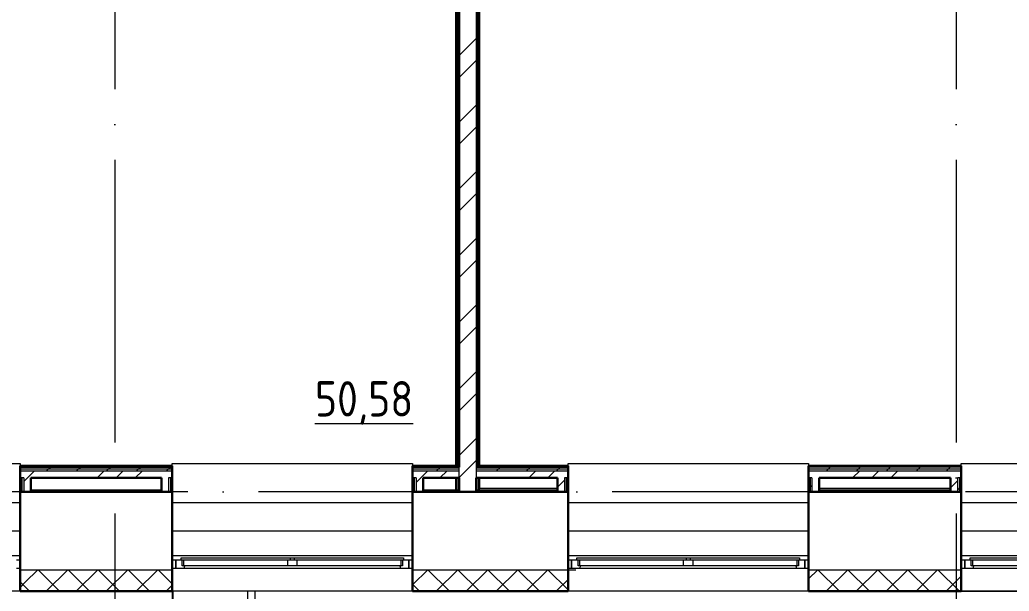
# Model space of a CAD drawing. Header units: millimetres. Extents: x -421858 to 614926, y -468665 to 141641.
# Drawn here: x 136853 to 143851, y -19339 to -15299 of the extents above; entities that cross this region are included whole.
import ezdxf

# ---------------------------------------------------------------- set-up
doc = ezdxf.new("R2010")
doc.units = ezdxf.units.MM
doc.linetypes.add('ADSK_Линия сетки', pattern=[25, 20, -2.5, 0, -2.5])
for name, color, linetype, lineweight in [('_ Окна', 7, 'Continuous', 9), ('Крыша', 7, 'Continuous', 9), ('Марки помещений', 252, 'Continuous', 20), ('Ограждение', 252, 'Continuous', 9), ('Окна', 252, 'Continuous', 9), ('Оси', 252, 'Continuous', 9), ('Стены внутренние', 7, 'Continuous', 18), ('Стены наружные', 7, 'Continuous', 18), ('Стены штриховка', 252, 'Continuous', 9)]:
    doc.layers.add(name, color=color, linetype=linetype, lineweight=lineweight)
doc.styles.add('GOST Common_2', font='', dxfattribs={"width": 0.9, "height": 250})
doc.styles.get('GOST Common_2').set_extended_font_data('GOST type B')

# ---------------------------------------------------------------- blocks, each defined once
blk = doc.blocks.new('2 этаж')
at = {"layer": '_ Окна', "color": 251, "true_color": 0x636466}
for p, q in [((136856, -19119.3), (136831, -19119.3)), ((137956, -19119.3), (137931, -19119.3)), ((137956, -19177.3), (137956, -19119.3)), ((139631, -19119.3), (139606, -19119.3)), ((139606, -19119.3), (139606, -19177.3)), ((140756, -19119.3), (140731, -19119.3)), ((140756, -19177.3), (140756, -19119.3)), ((142431, -19119.3), (142406, -19119.3)), ((142406, -19119.3), (142406, -19177.3)), ((143536, -19119.3), (143511, -19119.3)), ((143536, -19177.3), (143536, -19119.3)), ((136831, -19177.3), (136856, -19177.3)), ((137931, -19177.3), (137956, -19177.3)), ((139606, -19177.3), (139631, -19177.3)), ((140731, -19177.3), (140756, -19177.3)), ((142406, -19177.3), (142431, -19177.3)), ((143511, -19177.3), (143536, -19177.3))]:
    blk.add_line(p, q, dxfattribs=at)
at = {"layer": '_ Окна', "color": 251, "lineweight": 18, "true_color": 0x636466}
for p, q in [((137994, -19119.3), (137956, -19119.3)), ((137956, -19119.3), (137956, -19177.3)), ((138002, -19160.3), (138002, -19119.3)), ((138014, -19160.3), (138002, -19160.3)), ((138015.5, -19177.3), (138020, -19160.3)), ((139542, -19160.3), (139546.6, -19177.3)), ((139560, -19160.3), (139548, -19160.3)), ((139560, -19119.3), (139560, -19160.3)), ((139606, -19119.3), (139568, -19119.3)), ((139606, -19177.3), (139606, -19119.3)), ((140794, -19119.3), (140756, -19119.3)), ((140756, -19119.3), (140756, -19177.3)), ((140802, -19160.3), (140802, -19119.3)), ((140814, -19160.3), (140802, -19160.3)), ((140815.5, -19177.3), (140820, -19160.3)), ((142342, -19160.3), (142346.6, -19177.3)), ((142360, -19160.3), (142348.2, -19160.3)), ((142360, -19119.3), (142360, -19160.3)), ((142406, -19119.3), (142368, -19119.3)), ((142406, -19177.3), (142406, -19119.3)), ((143574, -19119.3), (143536, -19119.3)), ((143536, -19119.3), (143536, -19177.3)), ((143582, -19160.3), (143582, -19119.3)), ((143594, -19160.3), (143582, -19160.3)), ((143595.5, -19177.3), (143600, -19160.3)), ((137956, -19177.3), (138015.5, -19177.3)), ((139546.6, -19177.3), (139606, -19177.3)), ((140756, -19177.3), (140815.5, -19177.3)), ((142346.6, -19177.3), (142406, -19177.3)), ((143536, -19177.3), (143595.5, -19177.3))]:
    blk.add_line(p, q, dxfattribs=at)
at = {"layer": 'Крыша', "color": 251, "true_color": 0x636466}
blk.add_line((137931, -19339.3), (137931, -21146.7), dxfattribs=at)
at = {"layer": 'Ограждение', "color": 251, "true_color": 0x636466}
for p, q in [((139936, -12482.3), (139936, -18452.3)), ((140106, -18452.3), (140106, -12482.3)), ((135156, -18437.3), (136856, -18437.3)), ((136856, -18437.3), (136856, -18452.3)), ((137931, -18452.3), (137931, -18437.3)), ((137931, -18437.3), (139631, -18437.3)), ((139631, -18437.3), (139631, -18452.3)), ((140731, -18452.3), (140731, -18437.3)), ((140731, -18437.3), (142431, -18437.3)), ((142431, -18437.3), (142431, -18452.3)), ((143511, -18452.3), (143511, -18437.3)), ((143511, -18437.3), (145211, -18437.3)), ((139936, -18537.3), (139936, -18622.3)), ((139946, -18622.3), (139946, -18537.3)), ((140096, -18537.3), (140096, -18622.3)), ((140106, -18612.3), (140106, -18537.3)), ((140106, -18612.3), (140096, -18622.3)), ((140656, -18612.3), (140106, -18612.3)), ((143436, -18612.3), (142506, -18612.3)), ((135156, -18712.3), (136856, -18712.3)), ((137931, -18712.3), (139631, -18712.3)), ((140731, -18712.3), (142431, -18712.3)), ((143511, -18712.3), (145211, -18712.3)), ((135156, -18912.3), (136856, -18912.3)), ((137931, -18912.3), (139631, -18912.3)), ((140731, -18912.3), (142431, -18912.3)), ((143511, -18912.3), (145211, -18912.3)), ((135156, -19087.3), (136856, -19087.3)), ((137931, -19087.3), (139631, -19087.3)), ((140731, -19087.3), (142431, -19087.3)), ((143511, -19087.3), (145211, -19087.3))]:
    blk.add_line(p, q, dxfattribs=at)
at = {"layer": 'Окна', "color": 251, "true_color": 0x636466}
for p, q in [((137994, -19102.3), (138766, -19102.3)), ((137994, -19119.3), (137994, -19102.3)), ((138766, -19102.3), (138796, -19102.3)), ((138766, -19102.3), (138766, -19119.3)), ((138796, -19102.3), (139568, -19102.3)), ((138796, -19119.3), (138796, -19102.3)), ((139568, -19102.3), (139568, -19119.3)), ((140794, -19102.3), (141566, -19102.3)), ((140794, -19119.3), (140794, -19102.3)), ((141566, -19102.3), (141596, -19102.3)), ((141566, -19102.3), (141566, -19119.3)), ((141596, -19102.3), (142368, -19102.3)), ((141596, -19119.3), (141596, -19102.3)), ((142368, -19102.3), (142368, -19119.3)), ((143574, -19102.3), (144346, -19102.3)), ((143574, -19119.3), (143574, -19102.3)), ((138766, -19119.3), (137994, -19119.3)), ((138014, -19160.3), (138014, -19119.3)), ((138746, -19160.3), (138014, -19160.3)), ((138746, -19119.3), (138746, -19160.3)), ((138816, -19160.3), (138746, -19160.3)), ((138796, -19119.3), (138766, -19119.3)), ((139568, -19119.3), (138796, -19119.3)), ((138816, -19160.3), (138816, -19119.3)), ((139548, -19160.3), (138816, -19160.3)), ((139548, -19119.3), (139548, -19160.3)), ((141566, -19119.3), (140794, -19119.3)), ((140814, -19160.3), (140814, -19119.3)), ((141546, -19160.3), (140814, -19160.3)), ((141546, -19119.3), (141546, -19160.3)), ((141616, -19160.3), (141546, -19160.3)), ((141596, -19119.3), (141566, -19119.3)), ((142368, -19119.3), (141596, -19119.3)), ((141616, -19160.3), (141616, -19119.3)), ((142348, -19160.3), (141616, -19160.3)), ((142348, -19119.3), (142348, -19160.3)), ((144346, -19119.3), (143574, -19119.3)), ((143594, -19160.3), (143594, -19119.3)), ((144326, -19160.3), (143594, -19160.3)), ((138015.5, -19177.3), (139546.6, -19177.3)), ((140815.5, -19177.3), (142346.6, -19177.3)), ((143595.5, -19177.3), (145126.6, -19177.3))]:
    blk.add_line(p, q, dxfattribs=at)
at = {"layer": 'Оси', "color": 251, "linetype": 'ADSK_Линия сетки', "ltscale": 100, "true_color": 0x636466}
for p, q in [((137526, 33713.4), (137526, -32263.4)), ((143476, 33713.4), (143476, -30993.4)), ((170543.3, -18637.3), (93603.7, -18637.3))]:
    blk.add_line(p, q, dxfattribs=at)
at = {"layer": 'Стены внутренние', "color": 251, "lineweight": 30, "true_color": 0x636466}
for p, q in [((136856, -18637.3), (136856, -19339.3)), ((137856, -18637.3), (136931, -18637.3)), ((137931, -19339.3), (137931, -18637.3)), ((139631, -18637.3), (139631, -19339.3)), ((140656, -18637.3), (139706, -18637.3)), ((140731, -19339.3), (140731, -18637.3)), ((142431, -18637.3), (142431, -19339.3)), ((143436, -18637.3), (142506, -18637.3)), ((143511, -19339.3), (143511, -18637.3)), ((136856, -19339.3), (137931, -19339.3)), ((139631, -19339.3), (140731, -19339.3)), ((142431, -19339.3), (143511, -19339.3))]:
    blk.add_line(p, q, dxfattribs=at)
at = {"layer": 'Стены внутренние', "color": 251, "true_color": 0x636466}
for p, q in [((136856, -19187.3), (137931, -19187.3)), ((139631, -19187.3), (140787, -19187.3)), ((142431, -19187.3), (143511, -19187.3)), ((136856, -19339.3), (135156, -19339.3)), ((139631, -19339.3), (137931, -19339.3)), ((137939, -26217.8), (137939, -19339.3)), ((138466, -26217.8), (138466, -19339.3)), ((138516, -19339.3), (138516, -26217.8)), ((142431, -19339.3), (140731, -19339.3)), ((145211, -19339.3), (143511, -19339.3))]:
    blk.add_line(p, q, dxfattribs=at)
at = {"layer": 'Стены внутренние', "color": 251, "linetype": 'Continuous', "lineweight": 9, "true_color": 0x636466}
for p, q in [((136892, -19276.3), (136981, -19187.3)), ((137132.6, -19337.3), (136982.6, -19187.3)), ((137043.2, -19337.3), (137193.2, -19187.3)), ((137344.8, -19337.3), (137194.8, -19187.3)), ((137255.3, -19337.3), (137405.3, -19187.3)), ((137556.9, -19337.3), (137406.9, -19187.3)), ((137467.4, -19337.3), (137617.4, -19187.3)), ((137769, -19337.3), (137619, -19187.3)), ((137679.6, -19337.3), (137829.6, -19187.3)), ((137929, -19285.1), (137831.2, -19187.3)), ((139633, -19293), (139738.8, -19187.3)), ((139890.3, -19337.3), (139740.3, -19187.3)), ((139800.9, -19337.3), (139950.9, -19187.3)), ((140102.5, -19337.3), (139952.5, -19187.3)), ((140013, -19337.3), (140163, -19187.3)), ((140314.6, -19337.3), (140164.6, -19187.3)), ((140225.2, -19337.3), (140375.2, -19187.3)), ((140526.7, -19337.3), (140376.7, -19187.3)), ((140437.3, -19337.3), (140587.3, -19187.3)), ((140731, -19329.4), (140588.9, -19187.3)), ((142431, -19252.7), (142496.5, -19187.3)), ((142648.1, -19337.3), (142498.1, -19187.3)), ((142558.6, -19337.3), (142708.6, -19187.3)), ((142860.2, -19337.3), (142710.2, -19187.3)), ((142770.7, -19337.3), (142920.7, -19187.3)), ((143072.3, -19337.3), (142922.3, -19187.3)), ((142982.9, -19337.3), (143132.9, -19187.3)), ((143284.5, -19337.3), (143134.5, -19187.3)), ((143195, -19337.3), (143345, -19187.3)), ((143496.6, -19337.3), (143346.6, -19187.3)), ((143407.1, -19337.3), (143511, -19233.4)), ((136892, -19308.8), (136858, -19274.8)), ((136858, -19310.3), (136892, -19276.3)), ((136920.5, -19337.3), (136892, -19308.8)), ((137891.7, -19337.3), (137929, -19299.9)), ((139678.2, -19337.3), (139633, -19292.1)), ((140649.4, -19337.3), (140731, -19255.7)), ((137347.6, -19337.3), (137346.4, -19339.3)), ((137582.2, -19337.3), (137581.1, -19339.3)), ((140397.8, -19337.3), (140396.7, -19339.3)), ((140653.2, -19339.3), (140652, -19337.3)), ((142435.9, -19337.3), (142433, -19334.3))]:
    blk.add_line(p, q, dxfattribs=at)
at = {"layer": 'Стены наружные', "color": 251, "lineweight": 30, "true_color": 0x636466}
for p, q in [((139941, -12477.3), (139941, -18452.3)), ((139946, -12472.3), (139946, -18457.3)), ((139961, -18462.3), (139961, -12457.3)), ((140096, -12472.3), (140096, -18457.3)), ((140101, -18452.3), (140101, -12477.3)), ((137931, -18452.3), (136856, -18452.3)), ((136856, -18452.3), (136856, -18637.3)), ((137931, -18637.3), (137931, -18452.3)), ((139631, -18452.3), (139631, -18637.3)), ((139941, -18452.3), (139631, -18452.3)), ((139946, -18457.3), (139941, -18457.3)), ((140096, -18457.3), (140096, -18457.3)), ((140096, -18457.3), (140731, -18457.3)), ((140731, -18457.3), (140096, -18457.3)), ((140731, -18452.3), (140101, -18452.3)), ((140731, -18457.3), (140731, -18452.3)), ((140731, -18637.3), (140731, -18457.3)), ((143511, -18452.3), (142431, -18452.3)), ((142431, -18452.3), (142431, -18457.3)), ((142431, -18457.3), (142431, -18637.3)), ((142431, -18457.3), (143511, -18457.3)), ((143511, -18457.3), (142431, -18457.3)), ((143511, -18457.3), (143511, -18452.3)), ((143511, -18637.3), (143511, -18457.3)), ((136931, -18537.3), (137856, -18537.3)), ((136931, -18637.3), (136931, -18537.3)), ((137856, -18537.3), (137856, -18637.3)), ((139706, -18537.3), (139961, -18537.3)), ((139706, -18637.3), (139706, -18537.3)), ((139961, -18537.3), (139961, -18637.3)), ((140081, -18637.3), (140081, -18537.3)), ((140081, -18537.3), (140656, -18537.3)), ((140656, -18537.3), (140656, -18637.3)), ((142506, -18537.3), (143436, -18537.3)), ((142506, -18637.3), (142506, -18537.3)), ((143436, -18537.3), (143436, -18637.3)), ((136856, -18637.3), (136931, -18637.3)), ((137856, -18637.3), (137931, -18637.3)), ((139631, -18637.3), (139706, -18637.3)), ((140656, -18637.3), (140731, -18637.3)), ((142431, -18637.3), (142506, -18637.3)), ((143436, -18637.3), (143511, -18637.3))]:
    blk.add_line(p, q, dxfattribs=at)
at = {"layer": 'Стены наружные', "color": 251, "linetype": 'Continuous', "lineweight": 9, "true_color": 0x636466}
for p, q in [((139941, -15308), (139946, -15303)), ((139941, -15378.8), (139946, -15373.8)), ((140096, -15365.2), (140101, -15360.2)), ((139941, -15449.5), (139946, -15444.5)), ((139961, -15550.2), (140081, -15430.2)), ((140096, -15435.9), (140101, -15430.9)), ((139941, -15520.2), (139946, -15515.2)), ((140096, -15506.6), (140101, -15501.6)), ((139941, -15590.9), (139946, -15585.9)), ((139961, -15707.4), (140081, -15587.4)), ((140096, -15577.3), (140101, -15572.3)), ((139941, -15661.6), (139946, -15656.6)), ((140081, -15663), (140096, -15648)), ((140096, -15648), (140101, -15643)), ((139941, -15732.3), (139946, -15727.3)), ((140096, -15718.7), (140101, -15713.7)), ((139941, -15803), (139946, -15798)), ((140096, -15789.4), (140101, -15784.4)), ((139941, -15873.7), (139946, -15868.7)), ((140096, -15860.2), (140101, -15855.2)), ((139941, -15944.4), (139946, -15939.4)), ((139961, -16021.7), (140081, -15901.7)), ((140096, -15930.9), (140101, -15925.9)), ((139941, -16015.2), (139946, -16010.2)), ((140096, -16001.6), (140101, -15996.6)), ((139941, -16085.9), (139946, -16080.9)), ((139961, -16178.8), (140081, -16058.8)), ((140081, -16087.3), (140096, -16072.3)), ((140096, -16072.3), (140101, -16067.3)), ((139941, -16156.6), (139946, -16151.6)), ((140096, -16143), (140101, -16138)), ((139941, -16227.3), (139946, -16222.3)), ((140096, -16213.7), (140101, -16208.7)), ((139941, -16298), (139946, -16293)), ((140096, -16284.4), (140101, -16279.4)), ((139941, -16368.7), (139946, -16363.7)), ((139961, -16493.1), (140081, -16373.1)), ((140096, -16355.1), (140101, -16350.1)), ((139941, -16439.4), (139946, -16434.4)), ((140096, -16425.8), (140101, -16420.8)), ((139941, -16510.1), (139946, -16505.1)), ((140081, -16511.6), (140096, -16496.6)), ((140096, -16496.6), (140101, -16491.6)), ((139941, -16580.8), (139946, -16575.8)), ((139961, -16650.3), (140081, -16530.3)), ((140096, -16567.3), (140101, -16562.3)), ((139941, -16651.6), (139946, -16646.6)), ((140096, -16638), (140101, -16633)), ((139941, -16722.3), (139946, -16717.3)), ((140096, -16708.7), (140101, -16703.7)), ((139941, -16793), (139946, -16788)), ((140096, -16779.4), (140101, -16774.4)), ((139941, -16863.7), (139946, -16858.7)), ((139961, -16964.6), (140081, -16844.6)), ((140096, -16850.1), (140101, -16845.1)), ((139941, -16934.4), (139946, -16929.4)), ((140081, -16935.8), (140096, -16920.8)), ((140096, -16920.8), (140101, -16915.8)), ((139941, -17005.1), (139946, -17000.1)), ((139961, -17121.8), (140081, -17001.8)), ((140096, -16991.5), (140101, -16986.5)), ((139941, -17075.8), (139946, -17070.8)), ((140096, -17062.2), (140101, -17057.2)), ((139941, -17146.5), (139946, -17141.5)), ((140096, -17132.9), (140101, -17127.9)), ((139941, -17217.2), (139946, -17212.2)), ((140096, -17203.7), (140101, -17198.7)), ((139941, -17287.9), (139946, -17282.9)), ((140096, -17274.4), (140101, -17269.4)), ((139941, -17358.7), (139946, -17353.7)), ((139961, -17436.1), (140081, -17316.1)), ((140081, -17360.1), (140096, -17345.1)), ((140096, -17345.1), (140101, -17340.1)), ((140096, -17415.8), (140101, -17410.8)), ((139941, -17429.4), (139946, -17424.4)), ((139961, -17593.2), (140081, -17473.2)), ((140096, -17486.5), (140101, -17481.5)), ((139941, -17500.1), (139946, -17495.1)), ((140096, -17557.2), (140101, -17552.2)), ((139941, -17570.8), (139946, -17565.8)), ((140096, -17627.9), (140101, -17622.9)), ((139941, -17641.5), (139946, -17636.5)), ((140096, -17698.6), (140101, -17693.6)), ((139941, -17712.2), (139946, -17707.2)), ((140081, -17784.3), (140096, -17769.3)), ((140096, -17769.3), (140101, -17764.3)), ((139941, -17782.9), (139946, -17777.9)), ((139961, -17907.5), (140081, -17787.5)), ((140096, -17840.1), (140101, -17835.1)), ((139941, -17853.6), (139946, -17848.6)), ((140096, -17910.8), (140101, -17905.8)), ((139941, -17924.3), (139946, -17919.3)), ((139961, -18064.7), (140081, -17944.7)), ((140096, -17981.5), (140101, -17976.5)), ((139941, -17995.1), (139946, -17990.1)), ((140096, -18052.2), (140101, -18047.2)), ((139941, -18065.8), (139946, -18060.8)), ((140096, -18122.9), (140101, -18117.9)), ((139941, -18136.5), (139946, -18131.5)), ((140081, -18208.6), (140096, -18193.6)), ((140096, -18193.6), (140101, -18188.6)), ((139941, -18207.2), (139946, -18202.2)), ((139961, -18379), (140081, -18259)), ((140096, -18264.3), (140101, -18259.3)), ((139941, -18277.9), (139946, -18272.9)), ((140096, -18335), (140101, -18330)), ((139941, -18348.6), (139946, -18343.6)), ((140096, -18405.7), (140101, -18400.7)), ((136856, -18463.8), (136857.5, -18462.3)), ((136857.5, -18462.3), (136862.5, -18457.3)), ((136862.5, -18457.3), (136867.5, -18452.3)), ((136933.2, -18457.3), (136938.2, -18452.3)), ((137003.9, -18457.3), (137008.9, -18452.3)), ((137057.1, -18474.8), (137069.6, -18462.3)), ((137074.6, -18457.3), (137079.6, -18452.3)), ((137145.4, -18457.3), (137150.4, -18452.3)), ((137216.1, -18457.3), (137221.1, -18452.3)), ((137269.3, -18474.8), (137281.8, -18462.3)), ((137281.8, -18462.3), (137286.8, -18457.3)), ((137286.8, -18457.3), (137291.8, -18452.3)), ((137357.5, -18457.3), (137362.5, -18452.3)), ((137428.2, -18457.3), (137433.2, -18452.3)), ((137481.4, -18474.8), (137493.9, -18462.3)), ((137498.9, -18457.3), (137503.9, -18452.3)), ((137569.6, -18457.3), (137574.6, -18452.3)), ((137640.3, -18457.3), (137645.3, -18452.3)), ((137693.5, -18474.8), (137706, -18462.3)), ((137706, -18462.3), (137711, -18457.3)), ((137711, -18457.3), (137716, -18452.3)), ((137781.8, -18457.3), (137786.8, -18452.3)), ((137852.5, -18457.3), (137857.5, -18452.3)), ((137905.7, -18474.8), (137918.2, -18462.3)), ((137923.2, -18457.3), (137928.2, -18452.3)), ((139690.9, -18457.3), (139695.9, -18452.3)), ((139761.6, -18457.3), (139766.6, -18452.3)), ((139814.9, -18474.8), (139827.4, -18462.3)), ((139827.4, -18462.3), (139832.4, -18457.3)), ((139832.4, -18457.3), (139837.4, -18452.3)), ((139903.1, -18457.3), (139908.1, -18452.3)), ((139941, -18419.3), (139946, -18414.3)), ((139961, -18536.1), (140081, -18416.1)), ((140115.2, -18457.3), (140120.2, -18452.3)), ((140185.9, -18457.3), (140190.9, -18452.3)), ((140239.1, -18474.8), (140251.6, -18462.3)), ((140251.6, -18462.3), (140256.6, -18457.3)), ((140256.6, -18457.3), (140261.6, -18452.3)), ((140327.3, -18457.3), (140332.3, -18452.3)), ((140398, -18457.3), (140403, -18452.3)), ((140451.3, -18474.8), (140463.8, -18462.3)), ((140468.8, -18457.3), (140473.8, -18452.3)), ((140539.5, -18457.3), (140544.5, -18452.3)), ((140610.2, -18457.3), (140615.2, -18452.3)), ((140663.4, -18474.8), (140675.9, -18462.3)), ((140675.9, -18462.3), (140680.9, -18457.3)), ((140680.9, -18457.3), (140685.9, -18452.3)), ((142448.7, -18457.3), (142453.7, -18452.3)), ((142519.4, -18457.3), (142524.4, -18452.3)), ((142572.6, -18474.8), (142585.1, -18462.3)), ((142590.1, -18457.3), (142595.1, -18452.3)), ((142660.8, -18457.3), (142665.8, -18452.3)), ((142731.5, -18457.3), (142736.5, -18452.3)), ((142784.7, -18474.8), (142797.2, -18462.3)), ((142797.2, -18462.3), (142802.2, -18457.3)), ((142802.2, -18457.3), (142807.2, -18452.3)), ((142872.9, -18457.3), (142877.9, -18452.3)), ((142943.6, -18457.3), (142948.6, -18452.3)), ((142996.8, -18474.8), (143009.3, -18462.3)), ((143014.3, -18457.3), (143019.3, -18452.3)), ((143085.1, -18457.3), (143090.1, -18452.3)), ((143155.8, -18457.3), (143160.8, -18452.3)), ((143209, -18474.8), (143221.5, -18462.3)), ((143221.5, -18462.3), (143226.5, -18457.3)), ((143226.5, -18457.3), (143231.5, -18452.3)), ((143297.2, -18457.3), (143302.2, -18452.3)), ((143367.9, -18457.3), (143372.9, -18452.3)), ((143421.1, -18474.8), (143433.6, -18462.3)), ((143438.6, -18457.3), (143443.6, -18452.3)), ((143509.3, -18457.3), (143511, -18455.6)), ((136881, -18563.1), (136906.8, -18537.3)), ((136906.8, -18537.3), (136956.8, -18487.3)), ((137044.6, -18487.3), (137057.1, -18474.8)), ((137256.8, -18487.3), (137269.3, -18474.8)), ((137400.3, -18537.3), (137450.3, -18487.3)), ((137468.9, -18487.3), (137481.4, -18474.8)), ((137535.2, -18537.3), (137585.2, -18487.3)), ((137670.2, -18537.3), (137720.2, -18487.3)), ((137681, -18487.3), (137693.5, -18474.8)), ((137893.2, -18487.3), (137905.7, -18474.8)), ((139656, -18571.5), (139690.3, -18537.3)), ((139690.3, -18537.3), (139740.3, -18487.3)), ((139802.4, -18487.3), (139814.9, -18474.8)), ((139825.2, -18537.3), (139875.2, -18487.3)), ((139960.1, -18537.3), (139961, -18536.4)), ((140226.6, -18487.3), (140239.1, -18474.8)), ((140438.8, -18487.3), (140451.3, -18474.8)), ((140453.6, -18537.3), (140503.6, -18487.3)), ((140588.5, -18537.3), (140638.5, -18487.3)), ((140650.9, -18487.3), (140663.4, -18474.8)), ((140723.5, -18537.3), (140731, -18529.7)), ((142560.1, -18487.3), (142572.6, -18474.8)), ((142743.5, -18537.3), (142793.5, -18487.3)), ((142772.2, -18487.3), (142784.7, -18474.8)), ((142878.5, -18537.3), (142928.5, -18487.3)), ((142984.3, -18487.3), (142996.8, -18474.8)), ((143013.4, -18537.3), (143063.4, -18487.3)), ((143196.5, -18487.3), (143209, -18474.8)), ((143408.6, -18487.3), (143421.1, -18474.8)), ((143506.9, -18537.3), (143511, -18533.1)), ((140656, -18604.7), (140706, -18554.7)), ((142431, -18616.3), (142443.5, -18603.8)), ((142443.5, -18603.8), (142456, -18591.3)), ((143436, -18608.1), (143486, -18558.1)), ((143486, -18622), (143498.5, -18609.5)), ((143498.5, -18609.5), (143511, -18597)), ((139652.4, -18637.3), (139656, -18633.6)), ((140713, -18637.3), (140718.5, -18631.8)), ((140718.5, -18631.8), (140731, -18619.3))]:
    blk.add_line(p, q, dxfattribs=at)
at = {"layer": 'Стены наружные', "color": 251, "true_color": 0x636466}
for p, q in [((136931, -18622.3), (137856, -18622.3)), ((139706, -18622.3), (139953.5, -18622.3)), ((139953.5, -18622.3), (139953.5, -18637.3)), ((140088.5, -18622.3), (140656, -18622.3)), ((140088.5, -18622.3), (140088.5, -18637.3)), ((142506, -18622.3), (143436, -18622.3)), ((142971, -19344.3), (142971, -19339.3)), ((143511, -19339.3), (145211, -19339.3)), ((143511, -19339.3), (143511, -19344.3))]:
    blk.add_line(p, q, dxfattribs=at)
at = {"layer": 'Стены штриховка', "color": 251, "true_color": 0x636466}
for p, q in [((140081, -12457.3), (140081, -18537.3)), ((137931, -18457.3), (136856, -18457.3)), ((136856, -18462.3), (137931, -18462.3)), ((137931, -18462.3), (136856, -18462.3)), ((139941, -18457.3), (139631, -18457.3)), ((139631, -18462.3), (139961, -18462.3)), ((139961, -18462.3), (139631, -18462.3)), ((139946, -18457.3), (139961, -18457.3)), ((139961, -18537.3), (139961, -18462.3)), ((140081, -18462.3), (140731, -18462.3)), ((143511, -18462.3), (142431, -18462.3)), ((136856, -18474.8), (137931, -18474.8)), ((136856, -18487.3), (137931, -18487.3)), ((136881, -18537.3), (136856, -18537.3)), ((136868.5, -18537.3), (136868.5, -18637.3)), ((136881, -18537.3), (136881, -18637.3)), ((137931, -18537.3), (137906, -18537.3)), ((137906, -18537.3), (137906, -18637.3)), ((137918.5, -18537.3), (137918.5, -18637.3)), ((139631, -18474.8), (139961, -18474.8)), ((139631, -18487.3), (139961, -18487.3)), ((139656, -18537.3), (139631, -18537.3)), ((139643.5, -18537.3), (139643.5, -18637.3)), ((139656, -18537.3), (139656, -18637.3)), ((140081, -18474.8), (140731, -18474.8)), ((140081, -18487.3), (140731, -18487.3)), ((140731, -18537.3), (140706, -18537.3)), ((140706, -18537.3), (140706, -18637.3)), ((140718.5, -18537.3), (140718.5, -18637.3)), ((142431, -18474.8), (143511, -18474.8)), ((142431, -18487.3), (143511, -18487.3)), ((142456, -18537.3), (142431, -18537.3)), ((142443.5, -18537.3), (142443.5, -18637.3)), ((142456, -18537.3), (142456, -18637.3)), ((143511, -18537.3), (143486, -18537.3)), ((143486, -18537.3), (143486, -18637.3)), ((143498.5, -18537.3), (143498.5, -18637.3)), ((136858, -19263.3), (136856, -19263.3)), ((136858, -19263.3), (136858, -19337.3)), ((137931, -19263.3), (137929, -19263.3)), ((137929, -19337.3), (137929, -19263.3)), ((139633, -19263.3), (139631, -19263.3)), ((139633, -19263.3), (139633, -19337.3)), ((142433, -19263.3), (142431, -19263.3)), ((142433, -19263.3), (142433, -19337.3)), ((143511, -19263.3), (143509, -19263.3)), ((143509, -19337.3), (143509, -19263.3)), ((136858, -19337.3), (137929, -19337.3)), ((139633, -19337.3), (140731, -19337.3)), ((142433, -19337.3), (143509, -19337.3))]:
    blk.add_line(p, q, dxfattribs=at)
at = {"layer": 'Марки помещений', "color": 251, "true_color": 0x636466, "style": 'GOST Common_2', "width": 0.9}
blk.add_text('%%U50,58', height=250, dxfattribs=at).set_placement((138941.2, -18103.9))

msp = doc.modelspace()

# ---------------------------------------------------------------- block references
msp.add_blockref('2 этаж', (0, 0))

doc.saveas('drawing.dxf')
